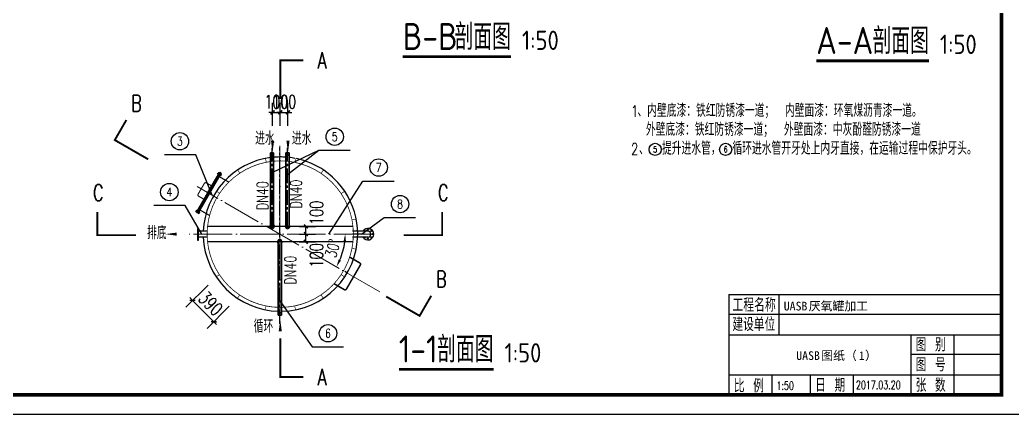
# Model space of a CAD drawing. Extents: x 458952 to 500952, y -68538 to -53688.
# Drawn here: x 466990 to 479839, y -68538 to -63426 of the extents above; entities that cross this region are included whole.
import ezdxf
from ezdxf.enums import TextEntityAlignment as Align

# ---------------------------------------------------------------- set-up
doc = ezdxf.new("R2010")
doc.units = 0
doc.header["$LTSCALE"] = 250
doc.header["$MEASUREMENT"] = 0
doc.linetypes.add('CENTER2', pattern=[1.125, 0.75, -0.125, 0.125, -0.125])
doc.linetypes.add('DOTE', pattern=[2.42, 2, -0.2, 0.02, -0.2])
for name, color, linetype in [('DIM_LEAD', 3, 'Continuous'), ('DIM_SYMB', 3, 'Continuous'), ('PUB_DIM', 3, 'Continuous'), ('PUB_TEXT', 7, 'Continuous'), ('PUB_TITLE', 4, 'Continuous'), ('中心线', 5, 'CENTER2'), ('设备', 4, 'Continuous'), ('钢筋字体', 1, 'Continuous')]:
    doc.layers.add(name, color=color, linetype=linetype)
for name, color, linetype, lineweight in [('DOTE', 1, 'DOTE', 0), ('TEXT', 2, 'Continuous', 5), ('污水管', 6, 'Continuous', 30), ('管', 6, 'Continuous', 35)]:
    doc.layers.add(name, color=color, linetype=linetype, lineweight=lineweight)
doc.styles.add('_TCH_DIM', font='SIMPLEX', dxfattribs={"bigfont": 'GBCBIG'})
doc.styles.add('_TCH_DIM_T3', font='SIMPLEX', dxfattribs={"width": 0.705882, "bigfont": 'GBCBIG'})
doc.styles.add('_TCH_LABEL', font='COMPLEX', dxfattribs={"bigfont": 'GBCBIG'})
doc.styles.add('_THVAC_SHEET', font='SIMPLEX', dxfattribs={"width": 0.8, "height": 3.5, "bigfont": 'HZTXT'})
doc.styles.add('DIM_FONT', font='SIMPLEX', dxfattribs={"width": 0.7, "bigfont": 'GBCBIG'})
doc.styles.get("Standard").update_dxf_attribs({"font": 'gbenor.shx', "bigfont": 'gbcbig.shx'})
doc.styles.add('黑体', font='simhei.ttf')
doc.dimstyles.new('_TCH_ARCH&&50', dxfattribs={"dimscale": 0.5, "dimtxt": 350, "dimasz": 100, "dimexe": 250, "dimexo": 300, "dimgap": 100, "dimtad": 1, "dimdec": 0, "dimzin": 0, "dimdsep": 46, "dimtxsty": 'DIM_FONT', "dimblk": 'ARCHTICK', "dimcen": 0.09, "dimclrt": 7, "dimazin": 2, "dimtfac": 1, "dimtdec": 0, "dimtix": 1, "dimtmove": 2, "dimatfit": 3, "dimfxl": 0, "dimtolj": 1, "dimtzin": 0, "dimarcsym": 0})
doc.dimstyles.new('_TCH_ARROW&&50', dxfattribs={"dimtxt": 148.75, "dimasz": 100, "dimexe": 125, "dimexo": 150, "dimgap": 63.125, "dimtad": 1, "dimdec": 0, "dimzin": 0, "dimdsep": 46, "dimtxsty": '_TCH_DIM_T3', "dimcen": 0.09, "dimclrt": 7, "dimazin": 2, "dimtfac": 1, "dimtdec": 0, "dimtix": 1, "dimtmove": 2, "dimatfit": 3, "dimfxl": 0, "dimtolj": 1, "dimtzin": 0, "dimarcsym": 0})

# ---------------------------------------------------------------- blocks, each defined once
blk = doc.blocks.new('*D50')
at = {"layer": 'Defpoints', "color": 0, "transparency": 16777216}
for p in [(470356, -66204), (471203, -66204), (471152, -66494), (471090, -66628)]:
    blk.add_point(p, dxfattribs=at)
at = {"layer": 'PUB_DIM', "color": 0, "lineweight": -2, "transparency": 16777216}
for p, q in [((471353, -66204), (471328, -66204)), ((471219, -66703), (471198, -66690))]:
    blk.add_line(p, q, dxfattribs=at)
blk.add_arc((470356, -66204), 847, 336.7713, 353.2287, dxfattribs=at)
at = {"layer": 'PUB_DIM', "color": 0, "transparency": 16777216}
for points in [[(471180, -66303), (471214, -66305), (471203, -66204)], [(471149, -66546), (471119, -66531), (471090, -66628)]]:
    blk.add_solid(points, dxfattribs=at)
at = {"layer": 'PUB_DIM', "color": 7, "transparency": 16777216, "insert": (471041, -66388), "char_height": 148.8, "attachment_point": 5, "rotation": 75, "style": '_TCH_DIM_T3'}
blk.add_mtext('\\A1;30°', dxfattribs=at)
blk = doc.blocks.new('_ArchTick')
at = {"color": 0, "linetype": 'ByBlock', "const_width": 0.4}
blk.add_lwpolyline([(-0.5, -0.5), (0.5, 0.5)], dxfattribs=at)
blk = doc.blocks.new('*D51')
at = {"layer": 'Defpoints', "color": 0, "transparency": 16777216}
for p in [(469533, -66758), (469808, -67034), (469502, -67340)]:
    blk.add_point(p, dxfattribs=at)
at = {"layer": 'PUB_DIM', "color": 0, "lineweight": -2, "transparency": 16777216}
for p, q in [((469427, -66864), (469138, -67152)), ((469226, -67063), (469191, -67028)), ((469226, -67063), (469502, -67340)), ((469702, -67140), (469414, -67428)), ((469502, -67340), (469537, -67375))]:
    blk.add_line(p, q, dxfattribs=at)
at = {"layer": 'PUB_DIM', "color": 0, "lineweight": -2, "transparency": 16777216, "xscale": 50, "yscale": 50, "zscale": 50}
for p, rotation in [((469226, -67063), 314.9349999999983), ((469502, -67340), 134.9349999999983)]:
    blk.add_blockref('_ArchTick', p, dxfattribs=dict(at, rotation=rotation))
at = {"layer": 'PUB_DIM', "color": 7, "transparency": 16777216, "insert": (469462, -67104), "char_height": 175, "attachment_point": 5, "rotation": 314.935, "style": 'DIM_FONT'}
blk.add_mtext('\\A1;390', dxfattribs=at)
blk = doc.blocks.new('*D64')
at = {"layer": 'Defpoints', "color": 0, "transparency": 16777216}
for p in [(470456, -66104), (470694, -66104), (470456, -66204)]:
    blk.add_point(p, dxfattribs=at)
at = {"layer": 'PUB_DIM', "color": 0, "lineweight": -2, "transparency": 16777216}
for p, q in [((470606, -66104), (470819, -66104)), ((470694, -66204), (470694, -66104)), ((470606, -66204), (470819, -66204))]:
    blk.add_line(p, q, dxfattribs=at)
at = {"layer": 'PUB_DIM', "color": 0, "lineweight": -2, "transparency": 16777216, "xscale": 50, "yscale": 50, "zscale": 50}
for p, rotation in [((470694, -66104), 90), ((470694, -66204), 270)]:
    blk.add_blockref('_ArchTick', p, dxfattribs=dict(at, rotation=rotation))
at = {"layer": 'PUB_DIM', "color": 7, "transparency": 16777216, "insert": (470831, -65929), "char_height": 175, "attachment_point": 5, "rotation": 90, "style": 'DIM_FONT'}
blk.add_mtext('\\A1;100', dxfattribs=at)
blk = doc.blocks.new('*D65')
at = {"layer": 'Defpoints', "color": 0, "transparency": 16777216}
for p in [(470456, -66204), (470694, -66204), (470456, -66304)]:
    blk.add_point(p, dxfattribs=at)
at = {"layer": 'PUB_DIM', "color": 0, "lineweight": -2, "transparency": 16777216}
for p, q in [((470606, -66204), (470819, -66204)), ((470694, -66304), (470694, -66204)), ((470606, -66304), (470819, -66304))]:
    blk.add_line(p, q, dxfattribs=at)
at = {"layer": 'PUB_DIM', "color": 0, "lineweight": -2, "transparency": 16777216, "xscale": 50, "yscale": 50, "zscale": 50}
for p, rotation in [((470694, -66204), 90), ((470694, -66304), 270)]:
    blk.add_blockref('_ArchTick', p, dxfattribs=dict(at, rotation=rotation))
at = {"layer": 'PUB_DIM', "color": 7, "transparency": 16777216, "insert": (470831, -66479), "char_height": 175, "attachment_point": 5, "rotation": 90, "style": 'DIM_FONT'}
blk.add_mtext('\\A1;100', dxfattribs=at)
blk = doc.blocks.new('*D71')
at = {"layer": 'Defpoints', "color": 0, "transparency": 16777216}
for p in [(470362, -64626), (470262, -64949), (470362, -64949)]:
    blk.add_point(p, dxfattribs=at)
at = {"layer": 'PUB_DIM', "color": 0, "lineweight": -2, "transparency": 16777216}
for p, q in [((470262, -64799), (470262, -64501)), ((470362, -64799), (470362, -64501)), ((470262, -64626), (470212, -64626)), ((470262, -64626), (470362, -64626)), ((470362, -64626), (470412, -64626))]:
    blk.add_line(p, q, dxfattribs=at)
at = {"layer": 'PUB_DIM', "color": 0, "lineweight": -2, "transparency": 16777216, "xscale": 50, "yscale": 50, "zscale": 50}
blk.add_blockref('_ArchTick', (470262, -64626), dxfattribs=at)
at = {"layer": 'PUB_DIM', "color": 0, "lineweight": -2, "transparency": 16777216, "xscale": 50, "yscale": 50, "zscale": 50, "rotation": 180}
blk.add_blockref('_ArchTick', (470362, -64626), dxfattribs=at)
at = {"layer": 'PUB_DIM', "color": 7, "transparency": 16777216, "insert": (470312, -64489), "char_height": 175, "attachment_point": 5, "style": 'DIM_FONT'}
blk.add_mtext('\\A1;100', dxfattribs=at)
blk = doc.blocks.new('*D72')
at = {"layer": 'Defpoints', "color": 0, "transparency": 16777216}
for p in [(470462, -64626), (470362, -64949), (470462, -64949)]:
    blk.add_point(p, dxfattribs=at)
at = {"layer": 'PUB_DIM', "color": 0, "lineweight": -2, "transparency": 16777216}
for p, q in [((470362, -64799), (470362, -64501)), ((470462, -64799), (470462, -64501)), ((470362, -64626), (470312, -64626)), ((470362, -64626), (470462, -64626)), ((470462, -64626), (470512, -64626))]:
    blk.add_line(p, q, dxfattribs=at)
at = {"layer": 'PUB_DIM', "color": 0, "lineweight": -2, "transparency": 16777216, "xscale": 50, "yscale": 50, "zscale": 50}
blk.add_blockref('_ArchTick', (470362, -64626), dxfattribs=at)
at = {"layer": 'PUB_DIM', "color": 0, "lineweight": -2, "transparency": 16777216, "xscale": 50, "yscale": 50, "zscale": 50, "rotation": 180}
blk.add_blockref('_ArchTick', (470462, -64626), dxfattribs=at)
at = {"layer": 'PUB_DIM', "color": 7, "transparency": 16777216, "insert": (470412, -64489), "char_height": 175, "attachment_point": 5, "style": 'DIM_FONT'}
blk.add_mtext('\\A1;100', dxfattribs=at)

msp = doc.modelspace()

# ---------------------------------------------------------------- linework, layer by layer
for p, q in [((469415.7, -66166.9), (469297.7, -66166.9)), ((471497.7, -66166.9), (471296.9, -66166.9)), ((469415.7, -66241.9), (469297.7, -66241.9)), ((471497.7, -66241.9), (471296.9, -66241.9)), ((471454.1, -66204.4), (471297.7, -66204.4)), ((471409.3, -66241.9), (471409.3, -66247.5))]:
    msp.add_line(p, q)
at = {"const_width": 8}
for points in [[(470181.4, -65275.4), (470170.9, -65222.2)], [(470550.4, -65275.8), (470561.1, -65222.6)], [(469840.3, -65416.3), (469810.2, -65371.1)], [(470891.2, -65417.4), (470921.4, -65372.4)], [(469579.1, -65676.9), (469534, -65646.7)], [(471151.8, -65678.7), (471197, -65648.6)], [(471292.7, -66019.8), (471345.9, -66009.2)], [(471292.2, -66388.8), (471345.4, -66399.4)], [(469577.9, -66727.8), (469532.8, -66757.8)], [(471150.6, -66729.5), (471195.7, -66759.7)], [(469838.5, -66989), (469808.4, -67034.1)], [(470889.4, -66990.2), (470919.5, -67035.3)], [(470179.3, -67130.6), (470168.7, -67183.8)], [(470548.3, -67131), (470558.8, -67184.2)]]:
    msp.add_lwpolyline(points, dxfattribs=at)
at = {"const_width": 14}
msp.add_lwpolyline([(469475.2, -65580.3), (469406, -65540.2, 0.4145092), (469378.6, -65547.5), (469298.6, -65686.1, 0.4142136), (469305.9, -65713.4), (469375.2, -65753.4)], format="xyb", dxfattribs=at)
msp.add_lwpolyline([(469291.7, -66131), (469291.7, -66281), (469301.7, -66281), (469301.7, -66131)], close=True)
for centre in [(471497.7, -66147.6), (471537.8, -66164.2), (471497.7, -66261.2), (471537.8, -66244.5), (471554.5, -66204.4)]:
    msp.add_circle(centre, 6.18)
for centre, radius, start, end in [((470256.3, -66104.4), 30, 131.81031, 48.18969), ((470456.3, -66104.4), 30, 131.81031, 48.18969), ((471497.7, -66204.4), 75, 210, 150), ((471457.5, -66164.2), 6.18, 334.50429, 205.49571), ((471497.7, -66204.4), 37.5, 270, 90), ((470356.3, -66304.4), 30, 311.81031, 228.18969), ((471457.5, -66244.5), 6.18, 154.50429, 25.49571)]:
    msp.add_arc(centre, radius, start, end)
at = {"layer": 'DIM_LEAD'}
for p, q in [((470256.3, -65405.4), (470863.4, -65116.9)), ((470456.3, -65432.4), (470863.4, -65116.9)), ((470456.3, -65432.4), (470863.4, -65116.9)), ((470863.4, -65116.9), (471267.4, -65116.9)), ((469267.1, -65175.9), (468862.6, -65175.9)), ((469481.2, -65699.1), (469267.1, -65175.9)), ((469481.2, -65699.1), (469267.1, -65175.9)), ((470993, -66204.4), (471431.8, -65515.8)), ((470993, -66204.4), (471431.8, -65515.8)), ((471431.8, -65515.8), (471836.3, -65515.8)), ((469130.1, -65833.7), (468725.6, -65833.7)), ((469345.8, -66204.4), (469130.1, -65833.7)), ((469345.8, -66204.4), (469130.1, -65833.7)), ((471413.3, -66204.4), (471708.8, -65989.9)), ((471413.3, -66204.4), (471708.8, -65989.9)), ((471708.8, -65989.9), (472113.3, -65989.9)), ((470356.3, -67067.4), (470775.8, -67665.2)), ((470356.3, -67067.4), (470775.8, -67665.2)), ((470775.8, -67665.2), (471180.3, -67665.2))]:
    msp.add_line(p, q, dxfattribs=at)
at = {"layer": 'DIM_SYMB'}
for points, const_width in [([(470362.3, -64451.5), (470362.3, -63951.5), (470662.3, -63951.5)], 25), ([(471948.2, -63905.5), (473351.8, -63905.5)], 35), ([(477301.8, -63957.7), (478763.7, -63957.7)], 35), ([(468652.3, -65234.6), (468219.3, -64984.6), (468369.3, -64724.8)], 25), ([(467992.4, -65917.7), (467992.4, -66217.7), (468492.4, -66217.7)], 25), ([(471958.4, -66217.7), (472458.4, -66217.7), (472458.4, -65917.7)], 25), ([(472316.5, -67003.8), (472166.5, -67263.6), (471733.5, -67013.6)], 25), ([(470662.3, -68056.5), (470362.3, -68056.5), (470362.3, -67556.5)], 25), ([(471897.4, -67956.8), (473126, -67956.8)], 35)]:
    msp.add_lwpolyline(points, dxfattribs=dict(at, const_width=const_width))
for points in [[(470262, -64848.8, 0, 0, 0), (470262, -65144.7, 0, 40, 0), (470262, -64994.7, 0, 0, 0)], [(470462, -64848.8, 0, 0, 0), (470462, -65144.7, 0, 40, 0), (470462, -64994.7, 0, 0, 0)], [(469267.2, -66204.4, 0, 0, 0), (468870.8, -66204.4, 0, 40, 0), (469020.8, -66204.4, 0, 0, 0)], [(470362, -67517.2, 0, 0, 0), (470362, -67313.2, 0, 40, 0), (470362, -67463.2, 0, 0, 0)]]:
    msp.add_lwpolyline(points, format="xyseb", dxfattribs=at)
at = {"layer": 'DOTE'}
for p, q in [((470356.3, -67348.1), (470356.3, -65060.6)), ((471649.7, -66951.1), (469286.8, -65586.9)), ((471554.5, -66204.4), (469158.2, -66204.4))]:
    msp.add_line(p, q, dxfattribs=at)
at = {"layer": 'PUB_TEXT'}
for centre, radius in [((469062.6, -65000.9), 112.5), ((471067.4, -64941.9), 112.5), ((475216.8, -65105.6), 78.8), ((476129.1, -65105.6), 78.8), ((471636.3, -65340.8), 112.5), ((468925.6, -65658.7), 112.5), ((471913.3, -65814.9), 112.5), ((470980.3, -67490.2), 112.5)]:
    msp.add_circle(centre, radius, dxfattribs=at)
at = {"layer": 'PUB_TITLE'}
for p, q in [((476819.7, -66988), (476819.7, -67508.1)), ((479701.8, -66980.8), (479701.8, -68281.2)), ((476172, -67240.9), (479701.8, -67240.9)), ((479082.5, -67508.1), (479082.5, -68288.4)), ((478525.2, -67761.1), (479701.8, -67761.1)), ((476172, -68028.3), (479701.8, -68028.3)), ((476729.4, -68028.3), (476729.4, -68288.4)), ((477224.8, -68028.3), (477224.8, -68288.4)), ((477782.1, -68028.3), (477782.1, -68288.4))]:
    msp.add_line(p, q, dxfattribs=at)
msp.add_lwpolyline([(458951.8, -68538.4), (479951.8, -68538.4), (479951.8, -53688.4), (458951.8, -53688.4)], close=True, dxfattribs=at)
at = {"layer": 'PUB_TITLE', "const_width": 50}
msp.add_lwpolyline([(460201.8, -68288.4), (479701.8, -68288.4), (479701.8, -53938.4), (460201.8, -53938.4)], close=True, dxfattribs=at)
at = {"layer": 'PUB_TITLE'}
for points in [[(476172, -66988), (476172, -68288.4)], [(476172, -66988), (479701.8, -66988)], [(476172, -67508.1), (479701.8, -67508.1)], [(478525.2, -67508.1), (478525.2, -68288.4)]]:
    msp.add_lwpolyline(points, dxfattribs=at)
at = {"layer": '中心线'}
for p, q in [((470256.3, -66104.4), (470256.3, -65086.5)), ((470356.3, -67368.8), (470356.3, -65081.2)), ((470456.3, -66104.4), (470456.3, -65086.5))]:
    msp.add_line(p, q, dxfattribs=at)
at = {"layer": '污水管', "const_width": 20}
msp.add_lwpolyline([(471255.2, -66498.9), (471391.4, -66577.6, -0.4142136), (471398.7, -66604.9), (471218.7, -66916.7, -0.4142136), (471191.4, -66924), (471055.2, -66845.3)], format="xyb", dxfattribs=at)
at = {"layer": '管'}
for p, q in [((470236.3, -66104.4), (470236.3, -65152.4)), ((470276.3, -65152.4), (470236.3, -65152.4)), ((470276.3, -65182.4), (470236.3, -65182.4)), ((470276.3, -66104.4), (470276.3, -65152.4)), ((470436.3, -66104.4), (470436.3, -65152.4)), ((470436.3, -65152.4), (470476.3, -65152.4)), ((470436.3, -65182.4), (470476.3, -65182.4)), ((470476.3, -66104.4), (470476.3, -65152.4)), ((470336.3, -67256.4), (470336.3, -66304.4)), ((470376.3, -67256.4), (470376.3, -66304.4)), ((470376.3, -67226.4), (470336.3, -67226.4)), ((470376.3, -67256.4), (470336.3, -67256.4))]:
    msp.add_line(p, q, dxfattribs=at)
for centre, start, end in [((470256.3, -66104.4), 180, 0), ((470456.3, -66104.4), 180, 0), ((470356.3, -66304.4), 0, 180)]:
    msp.add_arc(centre, 20, start, end, dxfattribs=at)
at = {"layer": '设备'}
for p, q in [((469547.4, -65415), (469598.7, -65444.6)), ((469563.6, -65451.5), (469693, -65526.2)), ((469268.3, -65898.5), (469319.5, -65928.1)), ((469313.6, -65884.5), (469443, -65959.2)), ((471303.7, -66104.4), (469420.3, -66104.4)), ((471303.7, -66304.4), (469420.3, -66304.4))]:
    msp.add_line(p, q, dxfattribs=at)
at = {"layer": '设备', "const_width": 10}
msp.add_lwpolyline([(470362, -67154.4, -0.9968471), (470362, -65254.4, -0.9968471)], format="xyb", close=True, dxfattribs=at)
at = {"layer": '设备'}
for points in [[(469425.2, -65666.8), (469578.1, -65402.1), (469586.7, -65407.1), (469433.9, -65671.8)], [(469435.7, -65672.9), (469588.6, -65408.2), (469597.2, -65413.2), (469444.4, -65677.9)], [(469553.4, -65425.5), (469549.2, -65423.2), (469555.4, -65412.5), (469559.5, -65414.9)], [(469566.1, -65418.7), (469588.7, -65431.7), (469582.5, -65442.4), (469560, -65429.3)], [(469433.9, -65671.8), (469286.7, -65926.7), (469278.1, -65921.7), (469425.2, -65666.8)], [(469444.4, -65677.9), (469297.2, -65932.8), (469288.6, -65927.8), (469435.7, -65672.9)], [(469280.4, -65898.4), (469276.2, -65896), (469270.1, -65906.7), (469274.2, -65909.1)], [(469280.8, -65912.9), (469303.4, -65925.9), (469309.5, -65915.3), (469286.9, -65902.2)]]:
    msp.add_lwpolyline(points, dxfattribs=at)
for points in [[(469562.5, -65409.7), (469550.7, -65430.1), (469557.3, -65433.9), (469569.1, -65413.5)], [(469598.3, -65430.4), (469586.5, -65450.8), (469579.9, -65447), (469591.7, -65426.6)], [(469271.2, -65914.2), (469283, -65893.8), (469289.6, -65897.6), (469277.8, -65918)], [(469307, -65934.9), (469318.8, -65914.5), (469312.2, -65910.7), (469300.4, -65931.1)]]:
    msp.add_lwpolyline(points, close=True, dxfattribs=at)
for start, end in [(97.39178, 177.8509), (90.4958, 95.08614), (85.90866, 90.4958), (79.22224, 83.60705), (33.74411, 78.0534), (0, 33.74411), (182.1491, 268.68208), (270.97408, 0)]:
    msp.add_arc((470365, -66204.4), 1000, start, end, dxfattribs=at)

# ---------------------------------------------------------------- texts
at = {"layer": 'PUB_TEXT'}
for s, height, p in [('B-B', 350, (471948.2, -63816.9)), ('剖面图', 337.59, (472619, -63816.9)), ('1:50', 250, (473491.8, -63816.9)), ('A-A', 350, (477301.8, -63869.1)), ('剖面图', 337.59, (478031, -63869.1)), ('1:50', 250, (478903.7, -63869.1)), ('1-1', 350, (471897.4, -67868.2)), ('剖面图', 337.59, (472393.2, -67868.2)), ('1:50', 250, (473266, -67868.2))]:
    msp.add_text(s, height=height, dxfattribs=at).set_placement(p)
at = {"layer": 'PUB_TEXT', "width": 0.705882}
for s, height, style, p in [('A', 212.5, '_TCH_LABEL', (470848, -64057.8)), ('B', 212.5, '_TCH_LABEL', (468433.6, -64614.6)), ('1', 148.8, '_TCH_DIM', (474906.5, -64685.6)), ('2', 148.8, '_TCH_DIM', (474906.5, -65175.6)), ('C', 212.5, '_TCH_LABEL', (467938.9, -65773.9)), ('C', 212.5, '_TCH_LABEL', (472404.8, -65773.9)), ('B', 212.5, '_TCH_LABEL', (472380.8, -66893.5)), ('A', 212.5, '_TCH_LABEL', (470848, -68162.8)), ('1:50', 106.25, '_TCH_DIM', (476788.3, -68221.5)), ('2017.03.20', 106.25, '_TCH_DIM', (477817.2, -68213))]:
    msp.add_text(s, height=height, dxfattribs=dict(at, style=style)).set_placement(p)
at = {"layer": 'PUB_TEXT', "style": '_TCH_DIM'}
for s, height, p in [('、内壁底漆：铁红防锈漆一道；', 168.794, (474986.5, -64685.6)), ('内壁面漆：环氧煤沥青漆一道。', 168.794, (476896.7, -64685.6)), ('外壁底漆：铁红防锈漆一道；', 168.794, (475096.5, -64930.6)), ('外壁面漆：中灰酚醛防锈漆一道', 168.794, (476883.8, -64930.6)), ('进水', 168.79, (470036.8, -65046.3)), ('进水', 168.79, (470512.3, -65046.3)), ('提升进水管，', 168.79, (475304.3, -65175.6)), ('循环进水管开牙处上内牙直接，在运输过程中保护牙头。', 168.794, (476216.6, -65175.6)), ('、', 168.8, (475006.5, -65175.6)), ('排底', 168.79, (468636.9, -66271)), ('循环', 168.79, (470017.9, -67483.4))]:
    msp.add_text(s, height=height, dxfattribs=at).set_placement(p)
for s, height, p, p2 in [('5', 112.3, (471029.9, -64998.1), (471104.8, -64998.1)), ('3', 112.3, (469025.2, -65057.1), (469100.1, -65057.1)), ('5', 78.6, (475190.6, -65144.9), (475243.1, -65144.9)), ('6', 80.4, (476104.2, -65145.8), (476153.9, -65145.8)), ('7', 112.3, (471598.8, -65397), (471673.7, -65397)), ('4', 109.9, (468886.4, -65713.7), (468964.8, -65713.7)), ('8', 112.3, (471875.9, -65871), (471950.8, -65871)), ('6', 114.8, (470944.8, -67547.6), (471015.9, -67547.6))]:
    msp.add_text(s, height=height, dxfattribs=at).set_placement(p, p2, align=Align.FIT)
at = {"layer": 'PUB_TEXT', "style": '_TCH_DIM', "width": 0.705882}
for p in [(470641.1, -65871.2), (470206.7, -65892.7), (470566.7, -66858.3)]:
    msp.add_text('DN40', height=148.75, rotation=90, dxfattribs=at).set_placement(p)
at = {"layer": 'PUB_TITLE', "style": '_THVAC_SHEET', "width": 0.8}
for s, height, p in [('工程名称', 175, (476218.2, -67211)), ('建设单位', 173.39, (476217.4, -67461.6)), ('图', 173.4, (478589.5, -67723.9)), ('别', 173.4, (478840, -67723.9)), ('图', 173.4, (478589.5, -67984)), ('号', 173.4, (478840, -67984)), ('比', 173.4, (476236.4, -68257.3)), ('例', 173.4, (476486.9, -68257.3)), ('日', 173.4, (477289.1, -68248.8)), ('期', 173.4, (477539.7, -68248.8)), ('张', 173.4, (478589.5, -68250.2)), ('数', 173.4, (478840, -68250.2))]:
    msp.add_text(s, height=height, dxfattribs=at).set_placement(p)
at = {"layer": 'TEXT', "style": '黑体'}
for s, height, p in [('图纸（', 112.66, (477367.4, -67835.5)), ('）', 112.7, (477934.5, -67835.5)), ('UASB', 112.66, (477043.4, -67835.5)), ('1', 112.7, (477853.5, -67835.5))]:
    msp.add_text(s, height=height, dxfattribs=at).set_placement(p)
at = {"layer": '钢筋字体', "style": '黑体'}
for s, p in [('厌氧罐加工', (477205.3, -67193.6)), ('UASB', (476881.3, -67193.6))]:
    msp.add_text(s, height=112.66, dxfattribs=at).set_placement(p)

# ---------------------------------------------------------------- dimensions: what is measured, and where the dimension line sits
at = {"layer": 'PUB_DIM'}
for p1, p2, distance, picture, middle in [((470262, -64949.2), (470362, -64949.2), 323.2, '*D71', (470312, -64488.5)), ((470362, -64949.2), (470462, -64949.2), 323.2, '*D72', (470412, -64488.5)), ((469532.8, -66757.8), (469808.4, -67034.1), -432.7, '*D51', (469461.6, -67104.5))]:
    dim = msp.add_aligned_dim(p1=p1, p2=p2, distance=distance, dimstyle='_TCH_ARCH&&50', dxfattribs=at)
    dim.commit()
    dim.dimension.update_dxf_attribs({"geometry": picture, "text_midpoint": middle})
for base, p1, p2, picture, middle in [((470693.8, -66104.4), (470456.3, -66204.4), (470456.3, -66104.4), '*D64', (470831.3, -65929.4)), ((470693.8, -66204.4), (470456.3, -66304.4), (470456.3, -66204.4), '*D65', (470831.3, -66479.4))]:
    dim = msp.add_linear_dim(base=base, p1=p1, p2=p2, angle=90, dimstyle='_TCH_ARCH&&50', dxfattribs=at)
    dim.commit()
    dim.dimension.update_dxf_attribs({"geometry": picture, "text_midpoint": middle, "dimtype": 129})
dim = msp.add_angular_dim_3p(base=(471151.9, -66493.9), center=(470356.3, -66204.4), p1=(471089.5, -66627.7), p2=(471203, -66204.4), dimstyle='_TCH_ARROW&&50', dxfattribs=at)
dim.commit()
dim.dimension.update_dxf_attribs({"geometry": '*D50', "text_midpoint": (471041.3, -66387.9)})

doc.saveas('drawing.dxf')
